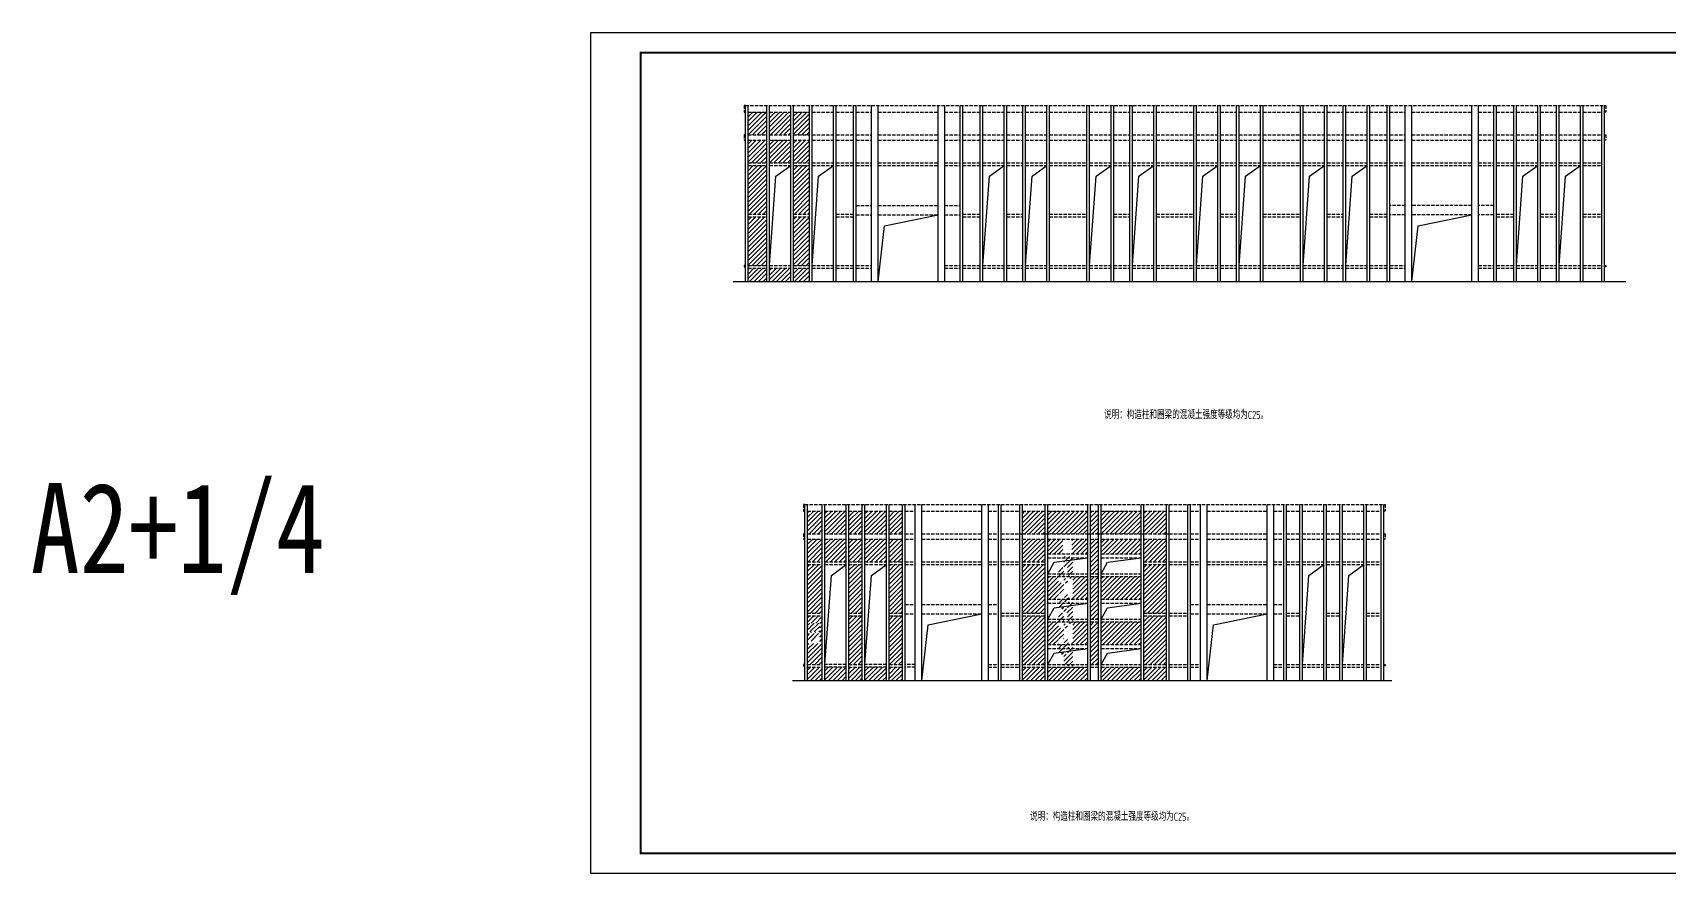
# Model space of a CAD drawing. Extents: x 32461 to 402082, y -617694 to 182569.
# Drawn here: x 32461 to 155135, y -361980 to -298980 of the extents above; entities that cross this region are included whole.
import ezdxf

# ---------------------------------------------------------------- set-up
doc = ezdxf.new("R2010")
doc.units = 0
doc.header["$LTSCALE"] = 1000
doc.header["$MEASUREMENT"] = 0
doc.linetypes.add('DASH', pattern=[0.35, 0.25, -0.1])
for name, color, linetype in [('3T_BAR', 7, 'CONTINUOUS'), ('PUB_HATCH', 8, 'CONTINUOUS'), ('PUB_TITLE', 4, 'CONTINUOUS'), ('QL', 4, 'CONTINUOUS'), ('TEXT', 7, 'CONTINUOUS'), ('基础堆坡线', 97, 'CONTINUOUS')]:
    doc.layers.add(name, color=color, linetype=linetype)
doc.styles.add('-黑体', font='simhei.ttf')
doc.styles.add('TSSD_DIMENSION', font='Tssdeng.shx', dxfattribs={"width": 0.8, "bigfont": 'hztxt.shx'})
pattern_1 = [(45, (-3004.95, 17149.95), (-168.3798, 168.3798), [])]
pattern_2 = [(45, (1454.22, 12046.8), (-168.3798, 168.3798), [])]

msp = doc.modelspace()

# ---------------------------------------------------------------- hatches: boundary and pattern name
at = {"layer": 'PUB_HATCH'}
h = msp.add_hatch(dxfattribs=at)
h.set_pattern_fill('ANSI31', color=256, scale=150, style=0)
h.set_pattern_definition(pattern_1)
h.paths.add_polyline_path([(87688, -307030.8), (87688, -308730.8), (89288, -308730.8), (89288, -307030.8)])
h.paths.add_polyline_path([(87488, -304930.8), (86088.1, -304930.8), (86088.1, -306630.8), (87488, -306630.8)])
h.paths.add_polyline_path([(87488, -307030.8), (86088.1, -307030.8), (86088.1, -308730.8), (87488, -308730.8)])
h.paths.add_polyline_path([(86088.1, -312580.8), (87488, -312580.8), (87488, -308930.8), (86088.1, -308930.8)])
h = msp.add_hatch(dxfattribs=at)
h.set_pattern_fill('ANSI31', color=256, scale=150, style=0)
h.set_pattern_definition(pattern_1)
h.paths.add_polyline_path([(89288, -304930.8), (88703.4, -304930.8), (88703.4, -305549.4, -1), (88703.4, -305609.4, -1), (88703.4, -305549.4), (88703.4, -304930.8), (87688, -304930.8), (87688, -306630.8), (89288, -306630.8)])
h = msp.add_hatch(dxfattribs=at)
h.set_pattern_fill('ANSI31', color=256, scale=150, style=0)
h.set_pattern_definition(pattern_1)
h.paths.add_polyline_path([(90688.3, -304930.8), (89488, -304930.8), (89488, -306630.8), (90688.3, -306630.8)])
h = msp.add_hatch(dxfattribs=at)
h.set_pattern_fill('ANSI31', color=256, scale=150, style=0)
h.set_pattern_definition(pattern_1)
h.paths.add_polyline_path([(90688.3, -308930.8), (89488, -308930.8), (89488, -311241.4), (89917.5, -311241.4), (89917.5, -312580.8), (90688.3, -312580.8)])
h.paths.add_polyline_path([(89488, -312580.8), (89917.5, -312580.8), (89917.5, -311241.4), (89488, -311241.4)], flags=17)
h.paths.add_polyline_path([(90688.3, -307030.8), (89488, -307030.8), (89488, -308730.8), (90688.3, -308730.8)])
h = msp.add_hatch(dxfattribs=at)
h.set_pattern_fill('ANSI31', color=256, scale=150, style=0)
h.set_pattern_definition(pattern_1)
h.paths.add_polyline_path([(86088.1, -316430.8), (87488, -316430.8), (87488, -312780.8), (86088.1, -312780.8)])
h.paths.add_polyline_path([(86088.1, -316630.8), (86088.1, -317630.8), (87488, -317630.8), (87488, -316630.8)])
h.paths.add_polyline_path([(87688, -317630.8), (89288, -317630.8), (89288, -316630.8), (87688, -316630.8)])
h.paths.add_polyline_path([(90688.3, -316630.8), (89488, -316630.8), (89488, -317630.8), (90688.3, -317630.8)])
h.paths.add_polyline_path([(90688.3, -312780.8), (89488, -312780.8), (89488, -316430.8), (90688.3, -316430.8)])
h = msp.add_hatch(dxfattribs=at)
h.set_pattern_fill('ANSI31', color=256, scale=150, style=0)
h.set_pattern_definition(pattern_2)
h.paths.add_polyline_path([(91847.5, -334839.1), (91847.5, -336539.1), (93447.5, -336539.1), (93447.5, -334839.1), (93162.6, -334839.1), (93162.6, -335457.7, -1), (93162.6, -335517.7, -1), (93162.6, -335457.7), (93162.6, -334839.1)])
h.paths.add_polyline_path([(93447.5, -336939.1), (91847.5, -336939.1), (91847.5, -338639.1), (93447.5, -338639.1)])
h.paths.add_polyline_path([(91847.5, -346539.1), (91847.5, -347539.1), (93447.5, -347539.1), (93447.5, -346539.1)])
h.paths.add_polyline_path([(93647.5, -346539.1), (93647.5, -347539.1), (94647, -347539.1), (94647, -346539.1)])
h.paths.add_polyline_path([(94647, -342689.1), (93647.5, -342689.1), (93647.5, -346339.1), (94647, -346339.1)])
h.paths.add_polyline_path([(94647, -338839.1), (93647.5, -338839.1), (93647.5, -341149.7), (94009.8, -341149.7), (94009.8, -342489.1), (94647, -342489.1)])
h.paths.add_polyline_path([(93647.5, -342489.1), (94009.8, -342489.1), (94009.8, -341149.7), (93647.5, -341149.7)], flags=17)
h.paths.add_polyline_path([(94647, -336939.1), (93647.5, -336939.1), (93647.5, -338639.1), (94647, -338639.1)])
h.paths.add_polyline_path([(93647.5, -336539.1), (94647, -336539.1), (94647, -334839.1), (93647.5, -334839.1)])
h.paths.add_polyline_path([(94847, -334839.1), (94847, -336539.1), (96447, -336539.1), (96447, -334839.1)])
h.paths.add_polyline_path([(94847, -336939.1), (94847, -338639.1), (96447, -338639.1), (96447, -336939.1)])
h.paths.add_polyline_path([(94847, -346539.1), (94847, -347539.1), (96447, -347539.1), (96447, -346539.1)])
h.paths.add_polyline_path([(96647, -347539.1), (97647.3, -347539.1), (97647.3, -346539.1), (96647, -346539.1)])
h.paths.add_polyline_path([(97647.3, -342689.1), (96647, -342689.1), (96647, -346339.1), (97647.3, -346339.1)])
h.paths.add_polyline_path([(96647, -342489.1), (97647.3, -342489.1), (97647.3, -338839.1), (96647, -338839.1)])
h.paths.add_polyline_path([(97647.3, -336939.1), (96647, -336939.1), (96647, -338639.1), (97647.3, -338639.1)])
h.paths.add_polyline_path([(97647.3, -334839.1), (96647, -334839.1), (96647, -336539.1), (97647.3, -336539.1)])
h.paths.add_polyline_path([(90547.3, -346539.1), (90547.3, -347539.1), (91647.5, -347539.1), (91647.5, -346539.1)])
h = msp.add_hatch(dxfattribs=at)
h.set_pattern_fill('ANSI31', color=256, scale=150, style=0)
h.set_pattern_definition(pattern_2)
h.paths.add_polyline_path([(91647.5, -334839.1), (90547.3, -334839.1), (90547.3, -336539.1), (91647.5, -336539.1)])
h.paths.add_polyline_path([(90547.3, -338639.1), (91647.5, -338639.1), (91647.5, -336939.1), (90547.3, -336939.1)])
h.paths.add_polyline_path([(91647.5, -338839.1), (90547.3, -338839.1), (90547.3, -342489.1), (91647.5, -342489.1)])
h.paths.add_polyline_path([(90553.3, -343892.3), (91466.4, -343892.3), (91466.4, -343222.9), (90553.3, -343222.9)])
h = msp.add_hatch(dxfattribs=at)
h.set_pattern_fill('ANSI31', color=256, scale=150, style=0)
h.set_pattern_definition([(45, (-147537.25, 0), (-168.3798, 168.3798), [])])
h.paths.add_polyline_path([(91647.5, -342689.1), (90547.3, -342689.1), (90547.3, -346339.1), (91647.5, -346339.1)])
edge = h.paths.add_edge_path()
edge.add_line((91754.8, -343930.7), (91452.5, -343930.7))
edge.add_arc((91754.8, -343930.7), 30, 0, 180)
edge.add_arc((91754.8, -343930.7), 30, 180, 360)
edge.add_line((91452.5, -343930.7), (90664.9, -343930.7))
edge.add_line((90553.3, -343892.3), (91466.4, -343892.3))
edge.add_line((91466.4, -343892.3), (91466.4, -343222.9))
edge.add_line((91466.4, -343222.9), (90553.3, -343222.9))
edge.add_line((90553.3, -343222.9), (90553.3, -343892.3))
edge.add_line((90565.7, -344749.6), (91451, -344749.6))
edge.add_line((91451, -344749.6), (91451, -344020.7))
edge.add_line((91451, -344020.7), (90565.7, -344020.7))
edge.add_line((90565.7, -344020.7), (90565.7, -344749.6))
at = {"layer": '基础堆坡线'}
h = msp.add_hatch(dxfattribs=at)
h.set_pattern_fill('ANSI31', color=256, scale=150, style=0)
h.set_pattern_definition(pattern_2)
h.paths.add_polyline_path([(108347.3, -334839.1), (106647.3, -334839.1), (106647.3, -336539.1), (108347.3, -336539.1)])
h.paths.add_polyline_path([(108347.3, -338639.1), (108347.3, -336939.1), (106647.3, -336939.1), (106647.3, -338639.1)])
h.paths.add_polyline_path([(106647.3, -342489.1), (108347.3, -342489.1), (108347.3, -338839.1), (106647.3, -338839.1)])
h.paths.add_polyline_path([(108347.3, -342689.1), (106647.3, -342689.1), (106647.3, -346339.1), (108347.3, -346339.1)])
h.paths.add_polyline_path([(106647.3, -346539.1), (106647.3, -347539.1), (108347.3, -347539.1), (108347.3, -346539.1)])
h.paths.add_polyline_path([(108547.3, -346539.1), (108547.3, -347539.1), (111547.3, -347539.1), (111547.3, -346539.1)])
h.paths.add_polyline_path([(112547.3, -346539.1), (112547.3, -347539.1), (115547.3, -347539.1), (115547.3, -346539.1)])
h.paths.add_polyline_path([(115747.3, -346539.1), (115747.3, -347539.1), (117447.3, -347539.1), (117447.3, -346539.1)])
h.paths.add_polyline_path([(117447.3, -342689.1), (115747.3, -342689.1), (115747.3, -346339.1), (117447.3, -346339.1)])
h.paths.add_polyline_path([(117447.3, -338839.1), (115747.3, -338839.1), (115747.3, -342489.1), (117447.3, -342489.1)])
h.paths.add_polyline_path([(117447.3, -338639.1), (117447.3, -336939.1), (115747.3, -336939.1), (115747.3, -338639.1)])
h.paths.add_polyline_path([(117447.3, -336539.1), (117447.3, -334839.1), (115747.3, -334839.1), (115747.3, -336539.1)])
h.paths.add_polyline_path([(115547.3, -336539.1), (115547.3, -334839.1), (112547.3, -334839.1), (112547.3, -336539.1)])
h.paths.add_polyline_path([(111747.3, -336539.1), (112347.3, -336539.1), (112347.3, -334839.1), (111747.3, -334839.1)])
h.paths.add_polyline_path([(108547.3, -334839.1), (108547.3, -336539.1), (111547.3, -336539.1), (111547.3, -334839.1)])
h.paths.add_polyline_path([(108547.3, -336939.1), (108547.3, -338039.1), (111547.3, -338039.1), (111547.3, -336939.1)])
h.paths.add_polyline_path([(112547.3, -336939.1), (112547.3, -338039.1), (115547.3, -338039.1), (115547.3, -336939.1)])
h.paths.add_polyline_path([(111747.3, -339539.1), (112347.3, -339539.1), (112347.3, -336939.1), (111747.3, -336939.1)])
h.paths.add_polyline_path([(111747.3, -342939.1), (112347.3, -342939.1), (112347.3, -339739.1), (111747.3, -339739.1)])
h.paths.add_polyline_path([(115547.3, -341439.1), (115547.3, -339739.1), (112547.3, -339739.1), (112547.3, -341439.1)])
h.paths.add_polyline_path([(111547.3, -341439.1), (111547.3, -339739.1), (108547.3, -339739.1), (108547.3, -341439.1)])
h.paths.add_polyline_path([(111747.3, -346339.1), (112347.3, -346339.1), (112347.3, -343139.1), (111747.3, -343139.1)])
h.paths.add_polyline_path([(115547.3, -344839.1), (115547.3, -343139.1), (112547.3, -343139.1), (112547.3, -344839.1)])
h.paths.add_polyline_path([(111547.3, -344839.1), (111547.3, -343139.1), (108547.3, -343139.1), (108547.3, -344839.1)])
edge = h.paths.add_edge_path()
edge.add_line((109746, -346451.6), (109746, -345026.6))
edge.add_line((109746, -345026.6), (110421, -345026.6))
edge.add_line((110421, -345026.6), (110421, -346451.6))
edge.add_line((110421, -346451.6), (109746, -346451.6))
edge.add_line((109344.7, -345564.4), (109344.7, -344413.7))
edge.add_line((109344.7, -344413.7), (110019.7, -344413.7))
edge.add_line((110019.7, -344413.7), (110019.7, -345564.4))
edge.add_line((110019.7, -345564.4), (109344.7, -345564.4))
edge.add_line((109746, -344701.6), (109746, -343276.6))
edge.add_line((109746, -343276.6), (110421, -343276.6))
edge.add_line((110421, -343276.6), (110421, -344701.6))
edge.add_line((110421, -344701.6), (109746, -344701.6))
edge.add_line((109344.7, -343614.4), (109344.7, -342463.7))
edge.add_line((109344.7, -342463.7), (110019.7, -342463.7))
edge.add_line((110019.7, -342463.7), (110019.7, -343614.4))
edge.add_line((110019.7, -343614.4), (109344.7, -343614.4))
edge.add_line((109746, -343051.6), (109746, -341626.6))
edge.add_line((109746, -341626.6), (110421, -341626.6))
edge.add_line((110421, -341626.6), (110421, -343051.6))
edge.add_line((110421, -343051.6), (109746, -343051.6))
edge.add_line((109344.7, -342164.4), (109344.7, -341013.7))
edge.add_line((109344.7, -341013.7), (110019.7, -341013.7))
edge.add_line((110019.7, -341013.7), (110019.7, -342164.4))
edge.add_line((110019.7, -342164.4), (109344.7, -342164.4))
edge.add_line((109746, -341301.6), (109746, -339876.6))
edge.add_line((109746, -339876.6), (110421, -339876.6))
edge.add_line((110421, -339876.6), (110421, -341301.6))
edge.add_line((110421, -341301.6), (109746, -341301.6))
edge.add_line((109344.7, -340214.4), (109344.7, -339063.7))
edge.add_line((109344.7, -339063.7), (110019.7, -339063.7))
edge.add_line((110019.7, -339063.7), (110019.7, -340214.4))
edge.add_line((110019.7, -340214.4), (109344.7, -340214.4))
edge.add_line((109746, -339651.6), (109746, -338226.6))
edge.add_line((109746, -338226.6), (110421, -338226.6))
edge.add_line((110421, -338226.6), (110421, -339651.6))
edge.add_line((110421, -339651.6), (109746, -339651.6))
edge.add_line((109678.5, -338059.4), (109678.5, -336908.7))
edge.add_line((109678.5, -336908.7), (110353.5, -336908.7))
edge.add_line((110353.5, -336908.7), (110353.5, -338059.4))
edge.add_line((110353.5, -338059.4), (109678.5, -338059.4))

# ---------------------------------------------------------------- linework, layer by layer
at = {"layer": '3T_BAR'}
for p, q in [((85888.1, -317630.8), (85888.1, -304430.8)), ((86088.1, -317630.8), (86088.1, -304430.8)), ((87488, -317630.8), (87488, -304430.8)), ((87688, -317630.8), (87688, -304430.8)), ((89288, -317630.8), (89288, -304430.8)), ((89488, -317630.8), (89488, -304430.8)), ((90688.3, -317630.8), (90688.3, -304430.8)), ((90888.3, -317630.8), (90888.3, -304430.8)), ((92488.3, -317630.8), (92488.3, -304430.8)), ((92688.3, -317630.8), (92688.3, -304430.8)), ((93988.1, -317630.8), (93988.1, -304430.8)), ((94188.1, -317630.8), (94188.1, -304430.8)), ((95338.1, -317630.8), (95338.1, -304430.8)), ((95838.1, -317630.8), (95838.1, -304430.8)), ((100338.1, -317630.8), (100338.1, -304430.8)), ((100838.1, -317630.8), (100838.1, -304430.8)), ((101988.1, -317630.8), (101988.1, -304430.8)), ((102188.1, -317630.8), (102188.1, -304430.8)), ((103488, -317630.8), (103488, -304430.8)), ((103688, -317630.8), (103688, -304430.8)), ((105288, -317630.8), (105288, -304430.8)), ((105488, -317630.8), (105488, -304430.8)), ((106688.3, -317630.8), (106688.3, -304430.8)), ((106888.3, -317630.8), (106888.3, -304430.8)), ((108488.3, -317630.8), (108488.3, -304430.8)), ((108688.3, -317630.8), (108688.3, -304430.8)), ((111488, -317630.8), (111488, -304430.8)), ((111688, -317630.8), (111688, -304430.8)), ((113288, -317630.8), (113288, -304430.8)), ((113488, -317630.8), (113488, -304430.8)), ((114688.3, -317630.8), (114688.3, -304430.8)), ((114888.3, -317630.8), (114888.3, -304430.8)), ((116488.3, -317630.8), (116488.3, -304430.8)), ((116688.3, -317630.8), (116688.3, -304430.8)), ((119488, -317630.8), (119488, -304430.8)), ((119688, -317630.8), (119688, -304430.8)), ((121288, -317630.8), (121288, -304430.8)), ((121488, -317630.8), (121488, -304430.8)), ((122688.3, -317630.8), (122688.3, -304430.8)), ((122888.3, -317630.8), (122888.3, -304430.8)), ((124488.3, -317630.8), (124488.3, -304430.8)), ((124688.3, -317630.8), (124688.3, -304430.8)), ((127488, -317630.8), (127488, -304430.8)), ((127688, -317630.8), (127688, -304430.8)), ((129288, -317630.8), (129288, -304430.8)), ((129488, -317630.8), (129488, -304430.8)), ((130688.3, -317630.8), (130688.3, -304430.8)), ((130888.3, -317630.8), (130888.3, -304430.8)), ((132488.3, -317630.8), (132488.3, -304430.8)), ((132688.3, -317630.8), (132688.3, -304430.8)), ((133988.1, -317630.8), (133988.1, -304430.8)), ((134188.1, -317630.8), (134188.1, -304430.8)), ((135338.1, -317630.8), (135338.1, -304430.8)), ((135838.1, -317630.8), (135838.1, -304430.8)), ((140338.1, -317630.8), (140338.1, -304430.8)), ((140838.1, -317630.8), (140838.1, -304430.8)), ((141988.1, -317630.8), (141988.1, -304430.8)), ((142188.1, -317630.8), (142188.1, -304430.8)), ((143488, -317630.8), (143488, -304430.8)), ((143688, -317630.8), (143688, -304430.8)), ((145288, -317630.8), (145288, -304430.8)), ((145488, -317630.8), (145488, -304430.8)), ((146688.3, -317630.8), (146688.3, -304430.8)), ((146888.3, -317630.8), (146888.3, -304430.8)), ((148488.3, -317630.8), (148488.3, -304430.8)), ((148688.3, -317630.8), (148688.3, -304430.8)), ((150088.1, -317630.8), (150088.1, -304430.8)), ((150288.1, -317630.8), (150288.1, -304430.8)), ((90347.3, -347539.1), (90347.3, -334339.1)), ((90547.3, -347539.1), (90547.3, -334339.1)), ((91647.5, -347539.1), (91647.5, -334339.1)), ((91847.5, -347539.1), (91847.5, -334339.1)), ((93447.5, -347539.1), (93447.5, -334339.1)), ((93647.5, -347539.1), (93647.5, -334339.1)), ((94647, -347539.1), (94647, -334339.1)), ((94847, -347539.1), (94847, -334339.1)), ((96447, -347539.1), (96447, -334339.1)), ((96647, -347539.1), (96647, -334339.1)), ((97647.3, -347539.1), (97647.3, -334339.1)), ((97847.3, -347539.1), (97847.3, -334339.1)), ((98597.3, -347539.1), (98597.3, -334339.1)), ((99097.3, -347539.1), (99097.3, -334339.1)), ((103597.3, -347539.1), (103597.3, -334339.1)), ((104097.3, -347539.1), (104097.3, -334339.1)), ((104847.3, -347539.1), (104847.3, -334339.1)), ((105047.3, -347539.1), (105047.3, -334339.1)), ((106447.3, -347539.1), (106447.3, -334339.1)), ((106647.3, -347539.1), (106647.3, -334339.1)), ((108347.3, -347539.1), (108347.3, -334339.1)), ((108547.3, -347539.1), (108547.3, -334339.1)), ((111547.3, -347539.1), (111547.3, -334339.1)), ((111747.3, -347539.1), (111747.3, -334339.1)), ((112347.3, -347539.1), (112347.3, -334339.1)), ((112547.3, -347539.1), (112547.3, -334339.1)), ((115547.3, -347539.1), (115547.3, -334339.1)), ((115747.3, -347539.1), (115747.3, -334339.1)), ((117447.3, -347539.1), (117447.3, -334339.1)), ((117647.3, -347539.1), (117647.3, -334339.1)), ((119047.3, -347539.1), (119047.3, -334339.1)), ((119247.3, -347539.1), (119247.3, -334339.1)), ((119997.3, -347539.1), (119997.3, -334339.1)), ((120497.3, -347539.1), (120497.3, -334339.1)), ((124997.3, -347539.1), (124997.3, -334339.1)), ((125497.3, -347539.1), (125497.3, -334339.1)), ((126247.3, -347539.1), (126247.3, -334339.1)), ((126447.3, -347539.1), (126447.3, -334339.1)), ((127447.5, -347539.1), (127447.5, -334339.1)), ((127647.5, -347539.1), (127647.5, -334339.1)), ((129247.5, -347539.1), (129247.5, -334339.1)), ((129447.5, -347539.1), (129447.5, -334339.1)), ((130447, -347539.1), (130447, -334339.1)), ((130647, -347539.1), (130647, -334339.1)), ((132247, -347539.1), (132247, -334339.1)), ((132447, -347539.1), (132447, -334339.1)), ((133547.3, -347539.1), (133547.3, -334339.1)), ((133747.3, -347539.1), (133747.3, -334339.1)), ((106447.3, -336539.1), (106647.3, -336539.1)), ((108347.3, -336539.1), (108547.3, -336539.1)), ((111547.3, -336539.1), (111747.3, -336539.1)), ((112347.3, -336539.1), (112547.3, -336539.1)), ((115547.3, -336539.1), (115747.3, -336539.1)), ((117447.3, -336539.1), (117647.3, -336539.1))]:
    msp.add_line(p, q, dxfattribs=at)
at = {"layer": '3T_BAR', "const_width": 100}
for points in [[(84953.4, -317630.8), (151890.8, -317630.8)], [(89412.5, -347539.1), (134349.1, -347539.1)]]:
    msp.add_lwpolyline(points, dxfattribs=at)
at = {"layer": 'PUB_HATCH'}
for points in [[(87688, -316430.8), (88168, -309741.6), (89288, -308930.8)], [(90888.3, -316430.8), (91368.3, -309741.6), (92488.3, -308930.8)], [(103688, -316430.8), (104168, -309741.6), (105288, -308930.8)], [(106888.3, -316430.8), (107368.3, -309741.6), (108488.3, -308930.8)], [(111688, -316430.8), (112168, -309741.6), (113288, -308930.8)], [(114888.3, -316430.8), (115368.3, -309741.6), (116488.3, -308930.8)], [(119688, -316430.8), (120168, -309741.6), (121288, -308930.8)], [(122888.3, -316430.8), (123368.3, -309741.6), (124488.3, -308930.8)], [(127688, -316430.8), (128168, -309741.6), (129288, -308930.8)], [(130888.3, -316430.8), (131368.3, -309741.6), (132488.3, -308930.8)], [(143688, -316430.8), (144168, -309741.6), (145288, -308930.8)], [(146888.3, -316430.8), (147368.3, -309741.6), (148488.3, -308930.8)], [(95838.1, -317630.8), (96318.1, -313441.6), (100338.1, -312630.8)], [(135838.1, -317630.8), (136318.1, -313441.6), (140338.1, -312630.8)], [(108547.3, -339539.1), (109027.2, -338673.5), (111547.3, -338339.1)], [(112549.5, -339539.1), (113029.5, -338673.5), (115549.5, -338339.1)], [(91847.5, -346339.1), (92327.5, -339649.9), (93447.5, -338839.1)], [(94847, -346339.1), (95327, -339649.9), (96447, -338839.1)], [(127647.5, -346339.1), (128127.5, -339649.9), (129247.5, -338839.1)], [(130647, -346339.1), (131127, -339649.9), (132247, -338839.1)], [(108547.3, -342939.1), (109027.2, -342073.5), (111547.3, -341739.1)], [(112549.5, -342939.1), (113029.5, -342073.5), (115549.5, -341739.1)], [(99097.3, -347539.1), (99577.2, -343349.9), (103597.3, -342539.1)], [(120497.3, -347539.1), (120977.2, -343349.9), (124997.3, -342539.1)], [(108547.3, -346339.1), (109027.2, -345473.5), (111547.3, -345139.1)], [(112549.5, -346339.1), (113029.5, -345473.5), (115549.5, -345139.1)]]:
    msp.add_lwpolyline(points, dxfattribs=at)
at = {"layer": 'PUB_TITLE'}
msp.add_lwpolyline([(74273.1, -361979.9), (230423.1, -361979.9), (230423.1, -298979.9), (74273.1, -298979.9)], close=True, dxfattribs=at)
at = {"layer": 'PUB_TITLE', "const_width": 150}
msp.add_lwpolyline([(78023.1, -360479.9), (228923.1, -360479.9), (228923.1, -300479.9), (78023.1, -300479.9)], close=True, dxfattribs=at)
at = {"layer": 'QL', "linetype": 'DASH'}
for p, q in [((86088.1, -304930.8), (87488, -304930.8)), ((87688, -304930.8), (89288, -304930.8)), ((89488, -304930.8), (90688.3, -304930.8)), ((90888.3, -304930.8), (92488.3, -304930.8)), ((92688.3, -304930.8), (93988.1, -304930.8)), ((94188.1, -304930.8), (95338.1, -304930.8)), ((95838.1, -304930.8), (100338.1, -304930.8)), ((100838.1, -304930.8), (101988.1, -304930.8)), ((102188.1, -304930.8), (103488, -304930.8)), ((103688, -304930.8), (105288, -304930.8)), ((105488, -304930.8), (106688.3, -304930.8)), ((106888.3, -304930.8), (108488.3, -304930.8)), ((108688.3, -304930.8), (111488, -304930.8)), ((111688, -304930.8), (113288, -304930.8)), ((113488, -304930.8), (114688.3, -304930.8)), ((114888.3, -304930.8), (116488.3, -304930.8)), ((116688.3, -304930.8), (119488, -304930.8)), ((119688, -304930.8), (121288, -304930.8)), ((121488, -304930.8), (122688.3, -304930.8)), ((122888.3, -304930.8), (124488.3, -304930.8)), ((124688.3, -304930.8), (127488, -304930.8)), ((127688, -304930.8), (129288, -304930.8)), ((129488, -304930.8), (130688.3, -304930.8)), ((130888.3, -304930.8), (132488.3, -304930.8)), ((132688.3, -304930.8), (133988.1, -304930.8)), ((134188.1, -304930.8), (135338.1, -304930.8)), ((135838.1, -304930.8), (140338.1, -304930.8)), ((140838.1, -304930.8), (141988.1, -304930.8)), ((142188.1, -304930.8), (143488, -304930.8)), ((143688, -304930.8), (145288, -304930.8)), ((145488, -304930.8), (146688.3, -304930.8)), ((146888.3, -304930.8), (148488.3, -304930.8)), ((148688.3, -304930.8), (150088.1, -304930.8)), ((86088.1, -306630.8), (87488, -306630.8)), ((87688, -306630.8), (89288, -306630.8)), ((89488, -306630.8), (90688.3, -306630.8)), ((90888.3, -306630.8), (92488.3, -306630.8)), ((92688.3, -306630.8), (93988.1, -306630.8)), ((94188.1, -306630.8), (95338.1, -306630.8)), ((95838.1, -306630.8), (100338.1, -306630.8)), ((100838.1, -306630.8), (101988.1, -306630.8)), ((102188.1, -306630.8), (103488, -306630.8)), ((103688, -306630.8), (105288, -306630.8)), ((105488, -306630.8), (106688.3, -306630.8)), ((106888.3, -306630.8), (108488.3, -306630.8)), ((108688.3, -306630.8), (111488, -306630.8)), ((111688, -306630.8), (113288, -306630.8)), ((113488, -306630.8), (114688.3, -306630.8)), ((114888.3, -306630.8), (116488.3, -306630.8)), ((116688.3, -306630.8), (119488, -306630.8)), ((119688, -306630.8), (121288, -306630.8)), ((121488, -306630.8), (122688.3, -306630.8)), ((122888.3, -306630.8), (124488.3, -306630.8)), ((124688.3, -306630.8), (127488, -306630.8)), ((127688, -306630.8), (129288, -306630.8)), ((129488, -306630.8), (130688.3, -306630.8)), ((130888.3, -306630.8), (132488.3, -306630.8)), ((132688.3, -306630.8), (133988.1, -306630.8)), ((134188.1, -306630.8), (135338.1, -306630.8)), ((135838.1, -306630.8), (140338.1, -306630.8)), ((140838.1, -306630.8), (141988.1, -306630.8)), ((142188.1, -306630.8), (143488, -306630.8)), ((143688, -306630.8), (145288, -306630.8)), ((145488, -306630.8), (146688.3, -306630.8)), ((146888.3, -306630.8), (148488.3, -306630.8)), ((148688.3, -306630.8), (150088.1, -306630.8)), ((86088.1, -307030.8), (87488, -307030.8)), ((87688, -307030.8), (89288, -307030.8)), ((89488, -307030.8), (90688.3, -307030.8)), ((90888.3, -307030.8), (92488.3, -307030.8)), ((92688.3, -307030.8), (93988.1, -307030.8)), ((94188.1, -307030.8), (95338.1, -307030.8)), ((95838.1, -307030.8), (100338.1, -307030.8)), ((100838.1, -307030.8), (101988.1, -307030.8)), ((102188.1, -307030.8), (103488, -307030.8)), ((103688, -307030.8), (105288, -307030.8)), ((105488, -307030.8), (106688.3, -307030.8)), ((106888.3, -307030.8), (108488.3, -307030.8)), ((108688.3, -307030.8), (111488, -307030.8)), ((111688, -307030.8), (113288, -307030.8)), ((113488, -307030.8), (114688.3, -307030.8)), ((114888.3, -307030.8), (116488.3, -307030.8)), ((116688.3, -307030.8), (119488, -307030.8)), ((119688, -307030.8), (121288, -307030.8)), ((121488, -307030.8), (122688.3, -307030.8)), ((122888.3, -307030.8), (124488.3, -307030.8)), ((124688.3, -307030.8), (127488, -307030.8)), ((127688, -307030.8), (129288, -307030.8)), ((129488, -307030.8), (130688.3, -307030.8)), ((130888.3, -307030.8), (132488.3, -307030.8)), ((132688.3, -307030.8), (133988.1, -307030.8)), ((134188.1, -307030.8), (135338.1, -307030.8)), ((135838.1, -307030.8), (140338.1, -307030.8)), ((140838.1, -307030.8), (141988.1, -307030.8)), ((142188.1, -307030.8), (143488, -307030.8)), ((143688, -307030.8), (145288, -307030.8)), ((145488, -307030.8), (146688.3, -307030.8)), ((146888.3, -307030.8), (148488.3, -307030.8)), ((148688.3, -307030.8), (150088.1, -307030.8)), ((86088.1, -308730.8), (87488, -308730.8)), ((86088.1, -308930.8), (87488, -308930.8)), ((87688, -308730.8), (89288, -308730.8)), ((87688, -308930.8), (89288, -308930.8)), ((89488, -308730.8), (90688.3, -308730.8)), ((89488, -308930.8), (90688.3, -308930.8)), ((90888.3, -308730.8), (92488.3, -308730.8)), ((90888.3, -308930.8), (92488.3, -308930.8)), ((92688.3, -308730.8), (93988.1, -308730.8)), ((92688.3, -308930.8), (93988.1, -308930.8)), ((94188.1, -308730.8), (95338.1, -308730.8)), ((94188.1, -308930.8), (95338.1, -308930.8)), ((95838.1, -308730.8), (100338.1, -308730.8)), ((95838.1, -308930.8), (100338.1, -308930.8)), ((100838.1, -308730.8), (101988.1, -308730.8)), ((100838.1, -308930.8), (101988.1, -308930.8)), ((102188.1, -308730.8), (103488, -308730.8)), ((102188.1, -308930.8), (103488, -308930.8)), ((103688, -308730.8), (105288, -308730.8)), ((103688, -308930.8), (105288, -308930.8)), ((105488, -308730.8), (106688.3, -308730.8)), ((105488, -308930.8), (106688.3, -308930.8)), ((106888.3, -308730.8), (108488.3, -308730.8)), ((106888.3, -308930.8), (108488.3, -308930.8)), ((108688.3, -308730.8), (111488, -308730.8)), ((108688.3, -308930.8), (111488, -308930.8)), ((111688, -308730.8), (113288, -308730.8)), ((111688, -308930.8), (113288, -308930.8)), ((113488, -308730.8), (114688.3, -308730.8)), ((113488, -308930.8), (114688.3, -308930.8)), ((114888.3, -308730.8), (116488.3, -308730.8)), ((114888.3, -308930.8), (116488.3, -308930.8)), ((116688.3, -308730.8), (119488, -308730.8)), ((116688.3, -308930.8), (119488, -308930.8)), ((119688, -308730.8), (121288, -308730.8)), ((119688, -308930.8), (121288, -308930.8)), ((121488, -308730.8), (122688.3, -308730.8)), ((121488, -308930.8), (122688.3, -308930.8)), ((122888.3, -308730.8), (124488.3, -308730.8)), ((122888.3, -308930.8), (124488.3, -308930.8)), ((124688.3, -308730.8), (127488, -308730.8)), ((124688.3, -308930.8), (127488, -308930.8)), ((127688, -308730.8), (129288, -308730.8)), ((127688, -308930.8), (129288, -308930.8)), ((129488, -308730.8), (130688.3, -308730.8)), ((129488, -308930.8), (130688.3, -308930.8)), ((130888.3, -308730.8), (132488.3, -308730.8)), ((130888.3, -308930.8), (132488.3, -308930.8)), ((132688.3, -308730.8), (133988.1, -308730.8)), ((132688.3, -308930.8), (133988.1, -308930.8)), ((134188.1, -308730.8), (135338.1, -308730.8)), ((134188.1, -308930.8), (135338.1, -308930.8)), ((135838.1, -308730.8), (140338.1, -308730.8)), ((135838.1, -308930.8), (140338.1, -308930.8)), ((140838.1, -308730.8), (141988.1, -308730.8)), ((140838.1, -308930.8), (141988.1, -308930.8)), ((142188.1, -308730.8), (143488, -308730.8)), ((142188.1, -308930.8), (143488, -308930.8)), ((143688, -308730.8), (145288, -308730.8)), ((143688, -308930.8), (145288, -308930.8)), ((145488, -308730.8), (146688.3, -308730.8)), ((145488, -308930.8), (146688.3, -308930.8)), ((146888.3, -308730.8), (148488.3, -308730.8)), ((146888.3, -308930.8), (148488.3, -308930.8)), ((148688.3, -308730.8), (150088.1, -308730.8)), ((148688.3, -308930.8), (150088.1, -308930.8)), ((86088.1, -312580.8), (87488, -312580.8)), ((86088.1, -312780.8), (87488, -312780.8)), ((89488, -312580.8), (90688.3, -312580.8)), ((89488, -312780.8), (90688.3, -312780.8)), ((92688.3, -312580.8), (93988.1, -312580.8)), ((92688.3, -312780.8), (93988.1, -312780.8)), ((94188.1, -311930.8), (95338.1, -311930.8)), ((94188.1, -312630.8), (95338.1, -312630.8)), ((95838.1, -311930.8), (100338.1, -311930.8)), ((95838.1, -312630.8), (100338.1, -312630.8)), ((100838.1, -311930.8), (101988.1, -311930.8)), ((100838.1, -312630.8), (101988.1, -312630.8)), ((102188.1, -312580.8), (103488, -312580.8)), ((102188.1, -312780.8), (103488, -312780.8)), ((105488, -312580.8), (106688.3, -312580.8)), ((105488, -312780.8), (106688.3, -312780.8)), ((108688.3, -312580.8), (111488, -312580.8)), ((108688.3, -312780.8), (111488, -312780.8)), ((113488, -312580.8), (114688.3, -312580.8)), ((113488, -312780.8), (114688.3, -312780.8)), ((116688.3, -312580.8), (119488, -312580.8)), ((116688.3, -312780.8), (119488, -312780.8)), ((121488, -312580.8), (122687.1, -312580.8)), ((121488, -312780.8), (122687.1, -312780.8)), ((124688.3, -312580.8), (127488, -312580.8)), ((124688.3, -312780.8), (127488, -312780.8)), ((129488, -312580.8), (130688.3, -312580.8)), ((129488, -312780.8), (130688.3, -312780.8)), ((132688.3, -312580.8), (133988.1, -312580.8)), ((132688.3, -312780.8), (133988.1, -312780.8)), ((135338.1, -311930.8), (134188.1, -311930.8)), ((135338.1, -312630.8), (134188.1, -312630.8)), ((140338.1, -311930.8), (135838.1, -311930.8)), ((140338.1, -312630.8), (135838.1, -312630.8)), ((141988.1, -311930.8), (140838.1, -311930.8)), ((141988.1, -312630.8), (140838.1, -312630.8)), ((142188.1, -312580.8), (143487.8, -312580.8)), ((142188.1, -312780.8), (143487.8, -312780.8)), ((145488, -312580.8), (146688.3, -312580.8)), ((145488, -312780.8), (146688.3, -312780.8)), ((148688.3, -312580.8), (150088.1, -312580.8)), ((148688.3, -312780.8), (150088.1, -312780.8)), ((86088.1, -316430.8), (87488, -316430.8)), ((87688, -316430.8), (89288, -316430.8)), ((89488, -316430.8), (90688.3, -316430.8)), ((90888.3, -316430.8), (92488.3, -316430.8)), ((92688.3, -316430.8), (93988.1, -316430.8)), ((94188.1, -316430.8), (95338.1, -316430.8)), ((100838.1, -316430.8), (101988.1, -316430.8)), ((102188.1, -316430.8), (103488, -316430.8)), ((103688, -316430.8), (105288, -316430.8)), ((105488, -316430.8), (106688.3, -316430.8)), ((106888.3, -316430.8), (108488.3, -316430.8)), ((108688.3, -316430.8), (111488, -316430.8)), ((111688, -316430.8), (113288, -316430.8)), ((113488, -316430.8), (114688.3, -316430.8)), ((114888.3, -316430.8), (116488.3, -316430.8)), ((116688.3, -316430.8), (119488, -316430.8)), ((119688, -316430.8), (121288, -316430.8)), ((121488, -316430.8), (122688.3, -316430.8)), ((122888.3, -316430.8), (124488.3, -316430.8)), ((124688.3, -316430.8), (127488, -316430.8)), ((127688, -316430.8), (129288, -316430.8)), ((129488, -316430.8), (130688.3, -316430.8)), ((130888.3, -316430.8), (132488.3, -316430.8)), ((132688.3, -316430.8), (133988.1, -316430.8)), ((134188.1, -316430.8), (135338.1, -316430.8)), ((140838.1, -316430.8), (141988.1, -316430.8)), ((142188.1, -316430.8), (143488, -316430.8)), ((143688, -316430.8), (145288, -316430.8)), ((145488, -316430.8), (146688.3, -316430.8)), ((146888.3, -316430.8), (148488.3, -316430.8)), ((148688.3, -316430.8), (150088.1, -316430.8)), ((86088.1, -316630.8), (87488, -316630.8)), ((87688, -316630.8), (89288, -316630.8)), ((89488, -316630.8), (90688.3, -316630.8)), ((90888.3, -316630.8), (92488.3, -316630.8)), ((92688.3, -316630.8), (93988.1, -316630.8)), ((94188.1, -316630.8), (95338.1, -316630.8)), ((100838.1, -316630.8), (101988.1, -316630.8)), ((102188.1, -316630.8), (103488, -316630.8)), ((103688, -316630.8), (105288, -316630.8)), ((105488, -316630.8), (106688.3, -316630.8)), ((106888.3, -316630.8), (108488.3, -316630.8)), ((108688.3, -316630.8), (111488, -316630.8)), ((111688, -316630.8), (113288, -316630.8)), ((113488, -316630.8), (114688.3, -316630.8)), ((114888.3, -316630.8), (116488.3, -316630.8)), ((116688.3, -316630.8), (119488, -316630.8)), ((119688, -316630.8), (121288, -316630.8)), ((121488, -316630.8), (122688.3, -316630.8)), ((122888.3, -316630.8), (124488.3, -316630.8)), ((124688.3, -316630.8), (127488, -316630.8)), ((127688, -316630.8), (129288, -316630.8)), ((129488, -316630.8), (130688.3, -316630.8)), ((130888.3, -316630.8), (132488.3, -316630.8)), ((132688.3, -316630.8), (133988.1, -316630.8)), ((134188.1, -316630.8), (135338.1, -316630.8)), ((140838.1, -316630.8), (141988.1, -316630.8)), ((142188.1, -316630.8), (143488, -316630.8)), ((143688, -316630.8), (145288, -316630.8)), ((145488, -316630.8), (146688.3, -316630.8)), ((146888.3, -316630.8), (148488.3, -316630.8)), ((148688.3, -316630.8), (150088.1, -316630.8)), ((90347.3, -334339.1), (133747.3, -334339.1)), ((90547.3, -334839.1), (91647.5, -334839.1)), ((91847.5, -334839.1), (93447.5, -334839.1)), ((93647.5, -334839.1), (94647, -334839.1)), ((94847, -334839.1), (96447, -334839.1)), ((96647, -334839.1), (97647.3, -334839.1)), ((97847.3, -334839.1), (98597.3, -334839.1)), ((99097.3, -334839.1), (103597.3, -334839.1)), ((104097.3, -334839.1), (104847.3, -334839.1)), ((105047.3, -334839.1), (106447.3, -334839.1)), ((106647.3, -334839.1), (108347.3, -334839.1)), ((108547.3, -334839.1), (111547.3, -334839.1)), ((111747.3, -334839.1), (112347.3, -334839.1)), ((112547.3, -334839.1), (115547.3, -334839.1)), ((115747.3, -334839.1), (117447.3, -334839.1)), ((117647.3, -334839.1), (119047.3, -334839.1)), ((119247.3, -334839.1), (119997.3, -334839.1)), ((120497.3, -334839.1), (124997.3, -334839.1)), ((125497.3, -334839.1), (126247.3, -334839.1)), ((126447.3, -334839.1), (127447.5, -334839.1)), ((127647.5, -334839.1), (129247.5, -334839.1)), ((129447.5, -334839.1), (130447, -334839.1)), ((130647, -334839.1), (132247, -334839.1)), ((132447, -334839.1), (133547.3, -334839.1)), ((90547.3, -336539.1), (91647.5, -336539.1)), ((90547.3, -336939.1), (91647.5, -336939.1)), ((91847.5, -336539.1), (93447.5, -336539.1)), ((91847.5, -336939.1), (93447.5, -336939.1)), ((93647.5, -336539.1), (94647, -336539.1)), ((93647.5, -336939.1), (94647, -336939.1)), ((94847, -336539.1), (96447, -336539.1)), ((94847, -336939.1), (96447, -336939.1)), ((96647, -336539.1), (97647.3, -336539.1)), ((96647, -336939.1), (97647.3, -336939.1)), ((97847.3, -336539.1), (98597.3, -336539.1)), ((97847.3, -336939.1), (98597.3, -336939.1)), ((99097.3, -336539.1), (103597.3, -336539.1)), ((99097.3, -336939.1), (103597.3, -336939.1)), ((104097.3, -336539.1), (104847.3, -336539.1)), ((104097.3, -336939.1), (104847.3, -336939.1)), ((105047.3, -336539.1), (106447.3, -336539.1)), ((105047.3, -336939.1), (106447.3, -336939.1)), ((106647.3, -336539.1), (108347.3, -336539.1)), ((106647.3, -336939.1), (108347.3, -336939.1)), ((108547.3, -336539.1), (111547.3, -336539.1)), ((108547.3, -336939.1), (111547.3, -336939.1)), ((111747.3, -336539.1), (112347.3, -336539.1)), ((111747.3, -336939.1), (112347.3, -336939.1)), ((112547.3, -336539.1), (115547.3, -336539.1)), ((112547.3, -336939.1), (115547.3, -336939.1)), ((115747.3, -336539.1), (117447.3, -336539.1)), ((115747.3, -336939.1), (117447.3, -336939.1)), ((117647.3, -336539.1), (119047.3, -336539.1)), ((117647.3, -336939.1), (119047.3, -336939.1)), ((119247.3, -336539.1), (119997.3, -336539.1)), ((119247.3, -336939.1), (119997.3, -336939.1)), ((120497.3, -336539.1), (124997.3, -336539.1)), ((120497.3, -336939.1), (124997.3, -336939.1)), ((125497.3, -336539.1), (126247.3, -336539.1)), ((125497.3, -336939.1), (126247.3, -336939.1)), ((126447.3, -336539.1), (127447.5, -336539.1)), ((126447.3, -336939.1), (127447.5, -336939.1)), ((127647.5, -336539.1), (129247.5, -336539.1)), ((127647.5, -336939.1), (129247.5, -336939.1)), ((129447.5, -336539.1), (130447, -336539.1)), ((129447.5, -336939.1), (130447, -336939.1)), ((130647, -336539.1), (132247, -336539.1)), ((130647, -336939.1), (132247, -336939.1)), ((132447, -336539.1), (133547.3, -336539.1)), ((132447, -336939.1), (133547.3, -336939.1)), ((108545.1, -338039.1), (111545.1, -338039.1)), ((108545.1, -338339.1), (111545.1, -338339.1)), ((112547.3, -338039.1), (115547.3, -338039.1)), ((112547.3, -338339.1), (115547.3, -338339.1)), ((90547.3, -338639.1), (91647.5, -338639.1)), ((90547.3, -338839.1), (91647.5, -338839.1)), ((91847.5, -338639.1), (93447.5, -338639.1)), ((91847.5, -338839.1), (93447.5, -338839.1)), ((93647.5, -338639.1), (94647, -338639.1)), ((93647.5, -338839.1), (94647, -338839.1)), ((94847, -338639.1), (96447, -338639.1)), ((94847, -338839.1), (96447, -338839.1)), ((96647, -338639.1), (97647.3, -338639.1)), ((96647, -338839.1), (97647.3, -338839.1)), ((97847.3, -338639.1), (98597.3, -338639.1)), ((97847.3, -338839.1), (98597.3, -338839.1)), ((99097.3, -338639.1), (103597.3, -338639.1)), ((99097.3, -338839.1), (103597.3, -338839.1)), ((104097.3, -338639.1), (104847.3, -338639.1)), ((104097.3, -338839.1), (104847.3, -338839.1)), ((105047.3, -338639.1), (106447.3, -338639.1)), ((105047.3, -338839.1), (106447.3, -338839.1)), ((106647.3, -338639.1), (108347.3, -338639.1)), ((106647.3, -338839.1), (108347.3, -338839.1)), ((108545.1, -339539.1), (111545.1, -339539.1)), ((108545.1, -339739.1), (111545.1, -339739.1)), ((111742.8, -339539.1), (112342.8, -339539.1)), ((111742.8, -339739.1), (112342.8, -339739.1)), ((112547.3, -339539.1), (115547.3, -339539.1)), ((112547.3, -339739.1), (115547.3, -339739.1)), ((115747.3, -338639.1), (117447.3, -338639.1)), ((115747.3, -338839.1), (117447.3, -338839.1)), ((117647.3, -338639.1), (119047.3, -338639.1)), ((117647.3, -338839.1), (119047.3, -338839.1)), ((119247.3, -338639.1), (119997.3, -338639.1)), ((119247.3, -338839.1), (119997.3, -338839.1)), ((120497.3, -338639.1), (124997.3, -338639.1)), ((120497.3, -338839.1), (124997.3, -338839.1)), ((125497.3, -338639.1), (126247.3, -338639.1)), ((125497.3, -338839.1), (126247.3, -338839.1)), ((126447.3, -338639.1), (127447.5, -338639.1)), ((126447.3, -338839.1), (127447.5, -338839.1)), ((127647.5, -338639.1), (129247.5, -338639.1)), ((127647.5, -338839.1), (129247.5, -338839.1)), ((129447.5, -338639.1), (130447, -338639.1)), ((129447.5, -338839.1), (130447, -338839.1)), ((130647, -338639.1), (132247, -338639.1)), ((130647, -338839.1), (132247, -338839.1)), ((132447, -338639.1), (133547.3, -338639.1)), ((132447, -338839.1), (133547.3, -338839.1)), ((97847.3, -341839.1), (98597.3, -341839.1)), ((99097.3, -341839.1), (103597.3, -341839.1)), ((104097.3, -341839.1), (104847.3, -341839.1)), ((108547.3, -341439.1), (111547.3, -341439.1)), ((108547.3, -341739.1), (111547.3, -341739.1)), ((112549.5, -341439.1), (115549.5, -341439.1)), ((112549.5, -341739.1), (115549.5, -341739.1)), ((119247.3, -341839.1), (119997.3, -341839.1)), ((120497.3, -341839.1), (124997.3, -341839.1)), ((125497.3, -341839.1), (126247.3, -341839.1)), ((90547.3, -342489.1), (91647.5, -342489.1)), ((90547.3, -342689.1), (91647.5, -342689.1)), ((93647.5, -342489.1), (94647, -342489.1)), ((93647.5, -342689.1), (94647, -342689.1)), ((96647, -342489.1), (97647.3, -342489.1)), ((96647, -342689.1), (97647.3, -342689.1)), ((97847.3, -342539.1), (98597.3, -342539.1)), ((99097.3, -342539.1), (103597.3, -342539.1)), ((104097.3, -342539.1), (104847.3, -342539.1)), ((105047.3, -342489.1), (106447.3, -342489.1)), ((105047.3, -342689.1), (106447.3, -342689.1)), ((106647.3, -342489.1), (108347.3, -342489.1)), ((106647.3, -342689.1), (108347.3, -342689.1)), ((108549.5, -342939.1), (111549.5, -342939.1)), ((108549.5, -343139.1), (111549.5, -343139.1)), ((111747.3, -342939.1), (112347.3, -342939.1)), ((111747.3, -343139.1), (112347.3, -343139.1)), ((112551.7, -342939.1), (115551.7, -342939.1)), ((112551.7, -343139.1), (115551.7, -343139.1)), ((115747.3, -342489.1), (117447.3, -342489.1)), ((115747.3, -342689.1), (117447.3, -342689.1)), ((117647.3, -342489.1), (119047.3, -342489.1)), ((117647.3, -342689.1), (119047.3, -342689.1)), ((119247.3, -342539.1), (119997.3, -342539.1)), ((120497.3, -342539.1), (124997.3, -342539.1)), ((125497.3, -342539.1), (126247.3, -342539.1)), ((126447.3, -342489.1), (127447.5, -342489.1)), ((126447.3, -342689.1), (127447.5, -342689.1)), ((129447.5, -342489.1), (130447, -342489.1)), ((129447.5, -342689.1), (130447, -342689.1)), ((132447, -342489.1), (133547.3, -342489.1)), ((132447, -342689.1), (133547.3, -342689.1)), ((108547.3, -344839.1), (111547.3, -344839.1)), ((108547.3, -345139.1), (111547.3, -345139.1)), ((112549.5, -344839.1), (115549.5, -344839.1)), ((112549.5, -345139.1), (115549.5, -345139.1)), ((90547.3, -346339.1), (91647.5, -346339.1)), ((90547.3, -346539.1), (91647.5, -346539.1)), ((93447.5, -346339.1), (91847.5, -346339.1)), ((93447.5, -346539.1), (91847.5, -346539.1)), ((93647.5, -346339.1), (94647, -346339.1)), ((93647.5, -346539.1), (94647, -346539.1)), ((96447, -346339.1), (94847, -346339.1)), ((96447, -346539.1), (94847, -346539.1)), ((96647, -346339.1), (97647.3, -346339.1)), ((96647, -346539.1), (97647.3, -346539.1)), ((98597.3, -346339.1), (97847.3, -346339.1)), ((98597.3, -346539.1), (97847.3, -346539.1)), ((104097.3, -346339.1), (104847.3, -346339.1)), ((104097.3, -346539.1), (104847.3, -346539.1)), ((105047.3, -346339.1), (106447.3, -346339.1)), ((105047.3, -346539.1), (106447.3, -346539.1)), ((106647.3, -346339.1), (108347.3, -346339.1)), ((106647.3, -346539.1), (108347.3, -346539.1)), ((108547.3, -346339.1), (111547.3, -346339.1)), ((108547.3, -346539.1), (111547.3, -346539.1)), ((111747.3, -346339.1), (112347.3, -346339.1)), ((111747.3, -346539.1), (112347.3, -346539.1)), ((112549.5, -346339.1), (115549.5, -346339.1)), ((112549.5, -346539.1), (115549.5, -346539.1)), ((115747.3, -346339.1), (117447.3, -346339.1)), ((115747.3, -346539.1), (117447.3, -346539.1)), ((117647.3, -346339.1), (119047.3, -346339.1)), ((117647.3, -346539.1), (119047.3, -346539.1)), ((119247.3, -346339.1), (119997.3, -346339.1)), ((119247.3, -346539.1), (119997.3, -346539.1)), ((125497.3, -346339.1), (126247.3, -346339.1)), ((125497.3, -346539.1), (126247.3, -346539.1)), ((126447.3, -346339.1), (127447.5, -346339.1)), ((126447.3, -346539.1), (127447.5, -346539.1)), ((127647.5, -346339.1), (129247.5, -346339.1)), ((127647.5, -346539.1), (129247.5, -346539.1)), ((129447.5, -346339.1), (130447, -346339.1)), ((129447.5, -346539.1), (130447, -346539.1)), ((130647, -346339.1), (132247, -346339.1)), ((130647, -346539.1), (132247, -346539.1)), ((132447, -346339.1), (133547.3, -346339.1)), ((132447, -346539.1), (133547.3, -346539.1))]:
    msp.add_line(p, q, dxfattribs=at)
for points in [[(85888.1, -304430.8), (85788.1, -304430.8), (85788.1, -304930.8), (85888.1, -304930.8)], [(85888.1, -304430.8), (150388.1, -304430.8), (150388.1, -304430.8), (150388.1, -304930.8), (150288.1, -304930.8)], [(85888.1, -306630.8), (85788.1, -306630.8), (85788.1, -307030.8), (85888.1, -307030.8)], [(150288.1, -306630.8), (150388.1, -306630.8), (150388.1, -307030.8), (150288.1, -307030.8)], [(85888.1, -316430.8), (85788.1, -316430.8), (85788.1, -316530.8), (85888.1, -316530.8)], [(150288.1, -316430.8), (150388.1, -316430.8), (150388.1, -316530.8), (150288.1, -316530.8)], [(90347.3, -334339.1), (90247.3, -334339.1), (90247.3, -334839.1), (90347.3, -334839.1)], [(133747.3, -334339.1), (133847.3, -334339.1), (133847.3, -334839.1), (133747.3, -334839.1)], [(90347.3, -336539.1), (90247.3, -336539.1), (90247.3, -336939.1), (90347.3, -336939.1)], [(133747.3, -336539.1), (133847.3, -336539.1), (133847.3, -336939.1), (133747.3, -336939.1)], [(90347.3, -346339.1), (90247.3, -346339.1), (90247.3, -346439.1), (90347.3, -346439.1)], [(133747.3, -346339.1), (133847.3, -346339.1), (133847.3, -346439.1), (133747.3, -346439.1)]]:
    msp.add_lwpolyline(points, dxfattribs=at)

# ---------------------------------------------------------------- texts
at = {"layer": 'TEXT', "color": 2, "style": 'TSSD_DIMENSION', "width": 0.7}
for p in [(112773.1, -327927.3), (107219.8, -358038.8)]:
    msp.add_text('说明：构造柱和圈梁的混凝土强度等级均为C25。', height=600, dxfattribs=at).set_placement(p)
at = {"layer": 'TEXT', "color": 3, "style": '-黑体', "width": 0.8}
msp.add_text('A2+1/4', height=6753.37, dxfattribs=at).set_placement((32306.9, -339473.7))

doc.saveas('drawing.dxf')
